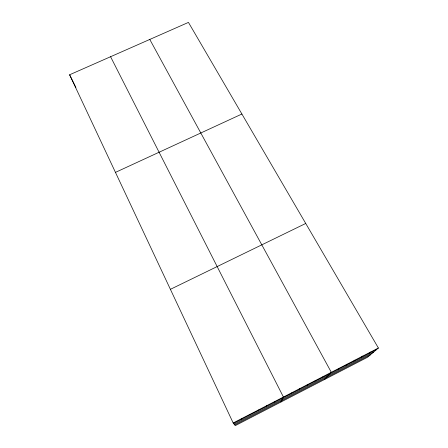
<?xml version="1.0" encoding="UTF-8"?>
<svg xmlns="http://www.w3.org/2000/svg" width="448" height="448" viewBox="0 0 448 448"><rect width="100%" height="100%" fill="white"/><g stroke="black" fill="none" stroke-linecap="round" stroke-linejoin="round"><path stroke-width="0.67" d="M258.384 410.581L258.412 409.948M266.616 406.33L266.773 405.63M274.826 402.097L275.106 401.33M280.958 402.018L283.416 397.04L110.578 56.722M290.926 393.781L291.458 392.89M298.822 389.704L299.477 388.752M306.695 385.638L307.474 384.625M314.546 381.584L315.442 380.509M322.375 377.541L323.389 376.404M324.531 379.495L331.318 372.316L149.783 39.441M337.971 369.494L339.22 368.234M345.733 365.484L347.099 364.168M353.472 361.486L354.956 360.114M361.189 357.504L362.79 356.07M368.889 353.528L370.602 352.038M378.392 348.018L367.422 357.325L235.329 425.6L233.184 422.968L69.608 74.777L188.451 22.4L378.392 348.018L233.184 422.968M233.542 423.41L376.561 349.569M234.164 424.172L373.386 352.262M234.769 424.917L370.283 354.9M170.402 289.33L305.738 223.462M115.461 172.379L241.903 114.027M69.608 74.777L75.886 87.438M241.618 418.617L241.847 419.121M250.029 414.277L250.13 414.848"/></g></svg>
